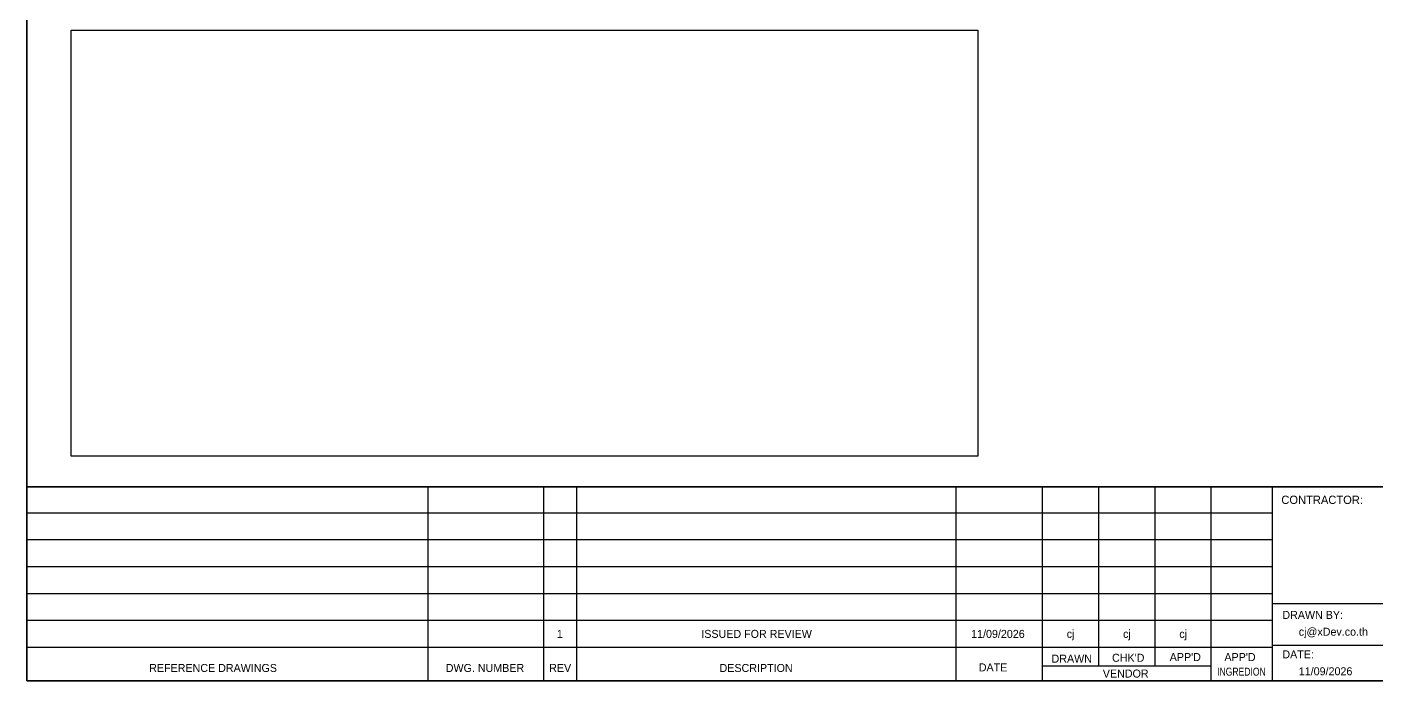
# Model space of a CAD drawing. Header units: metres. Extents: x 0 to 20667, y -39055 to 2704.
# Drawn here: x 12580 to 14582, y -27038 to -26067 of the extents above; entities that cross this region are included whole.
import ezdxf
from ezdxf.enums import TextEntityAlignment as Align

# ---------------------------------------------------------------- set-up
doc = ezdxf.new("R2010")
doc.units = ezdxf.units.M

msp = doc.modelspace()

# ---------------------------------------------------------------- linework, layer by layer
msp.add_lwpolyline([(12645.6, -26072.1), (13991.4, -26072.1), (13991.4, -26704.2), (12645.6, -26704.2)], close=True)
at = {"layer": 'GT_1', "color": 4}
for p, q in [((13175.3, -27037.9), (13175.3, -26749.8)), ((13347.2, -27037.9), (13347.2, -26749.8)), ((13396.3, -27037.9), (13396.3, -26749.8)), ((13959, -27037.9), (13959, -26749.8)), ((14087.3, -27037.9), (14087.3, -26749.8)), ((14170.9, -27016.1), (14170.9, -26749.8)), ((14254.4, -27016.1), (14254.4, -26749.7)), ((14337.7, -27037.9), (14337.7, -26749.8)), ((14428.7, -27037.9), (14428.7, -26749.8)), ((14428.7, -26788.6), (12579.9, -26788.6)), ((14428.7, -26828.4), (12579.9, -26828.4)), ((14428.7, -26868.3), (12579.9, -26868.3)), ((14428.7, -26908.3), (12579.9, -26908.3)), ((15215.7, -26923.6), (14428.7, -26923.6)), ((14428.7, -26948.2), (12579.9, -26948.2)), ((14428.6, -26988.1), (12579.9, -26988.1)), ((15215.7, -26985.1), (14428.7, -26985.1)), ((14337.7, -27016.1), (14087.3, -27016.1))]:
    msp.add_line(p, q, dxfattribs=at)
at = {"layer": 'HELPPOINT', "color": 4, "lineweight": 35}
for p, q in [((12579.9, -27037.9), (12579.9, -24333.7)), ((12579.9, -27037.9), (12579.9, -24333.7)), ((16473.2, -27037.9), (12579.9, -27037.9)), ((16473.2, -27037.9), (12579.9, -27037.9))]:
    msp.add_line(p, q, dxfattribs=at)
at = {"layer": 'MEMBER', "color": 4, "lineweight": 35}
msp.add_line((12579.9, -26749.8), (16473.2, -26749.8), dxfattribs=at)
msp.add_line((12579.9, -26749.8), (16473.2, -26749.8), dxfattribs=at)

# ---------------------------------------------------------------- texts
at = {"layer": 'MEMBER', "color": 4, "ltscale": 0.8}
for s, height, p in [('CONTRACTOR:', 12.35, (14441.8, -26775.2)), ('DRAWN BY:', 11.88, (14443.3, -26945.8)), ('cj@xDev.co.th', 11.875, (14467.7, -26970.7)), ('DATE:', 11.88, (14443.3, -27004.3)), ('REFERENCE DRAWINGS', 11.875, (12761.3, -27024.5)), ('DWG. NUMBER', 11.875, (13201.5, -27024.5)), ('DESCRIPTION', 11.875, (13607.9, -27024.5)), ('DATE', 11.88, (13992.7, -27023.7)), ('DRAWN', 11.88, (14100.7, -27010.7)), ("CHK'D", 11.88, (14190.5, -27009.4)), ("APP'D", 11.88, (14276.1, -27008.3)), ("APP'D", 11.88, (14357.3, -27008.3)), ('REV', 11.88, (13355, -27024.5)), ('VENDOR', 11.88, (14176.8, -27032.8)), ('11/09/2026', 11.88, (14467.7, -27029.4))]:
    msp.add_text(s, height=height, dxfattribs=at).set_placement(p)
for s, height, p in [('1', 11.9, (13370.8, -26968)), ('ISSUED FOR REVIEW', 11.875, (13662.9, -26968)), ('11/09/2026', 11.88, (14021.1, -26968)), ('cj', 11.88, (14129, -26968)), ('cj', 11.88, (14212.6, -26968)), ('cj', 11.88, (14296.1, -26968))]:
    msp.add_text(s, height=height, dxfattribs=at).set_placement(p, align=Align.MIDDLE_CENTER)
at = {"layer": 'MEMBER', "color": 4, "ltscale": 0.8, "width": 0.8}
msp.add_text('INGREDION', height=11.88, dxfattribs=at).set_placement((14346.5, -27030))

doc.saveas('drawing.dxf')
